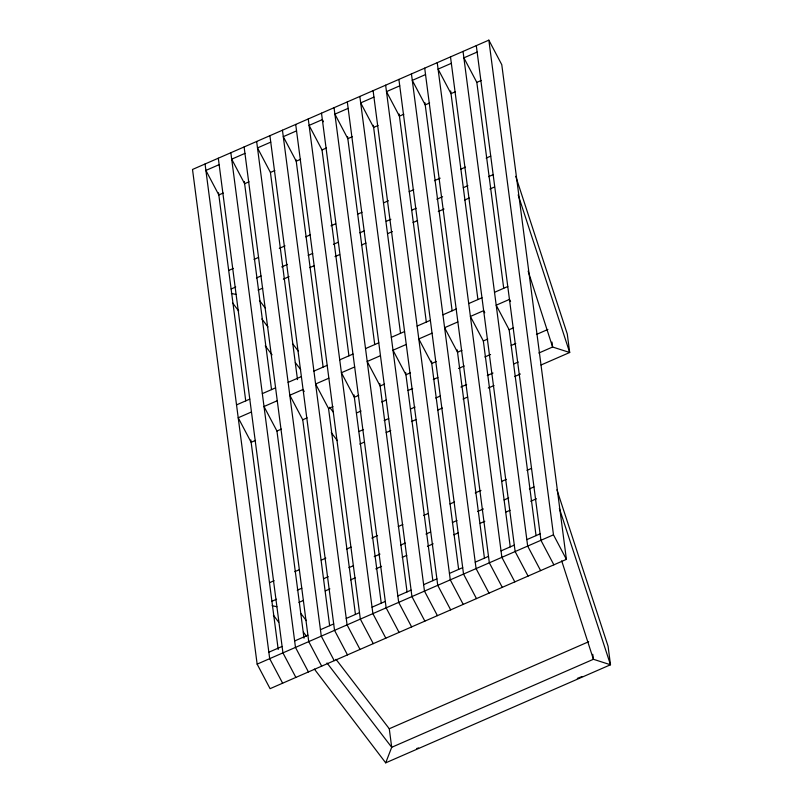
<?xml version="1.0" encoding="UTF-8"?>
<svg xmlns="http://www.w3.org/2000/svg" width="803" height="803" viewBox="0 0 803 803"><rect width="100%" height="100%" fill="white"/><g stroke="black" fill="none" stroke-linecap="round" stroke-linejoin="round"><path stroke-width="1.2" d="M314.374 669.09L385.701 762.85L391.703 747.302L389.274 728.753L336.005 659.313M582.004 676.538L577.327 678.405M488.846 40.15L192.509 169.463L257.141 664.131L270.079 688.673L566.406 559.36L501.775 64.682L488.846 40.15L553.478 534.818L566.406 559.36M219.149 164.645L205.899 170.427L218.828 194.958L223.244 193.031M244.945 153.383L231.696 159.175L244.624 183.706L249.05 181.779M270.752 142.131L257.492 147.913L270.43 172.444L297.491 379.608M296.548 130.869L283.288 136.661L296.227 161.192L300.643 159.265M348.141 108.355L334.891 114.136L347.819 138.668L352.246 136.741M373.947 97.093L360.688 102.884L373.626 127.416L378.042 125.489M399.743 85.841L386.484 91.622L399.422 116.154L403.839 114.227M425.54 74.579L412.29 80.37L425.219 104.902L429.635 102.975M451.336 63.327L438.087 69.108L451.015 93.64L455.442 91.713M477.143 52.065L463.883 57.846L476.821 82.378L503.722 288.307M270.43 172.444L274.847 170.517M348.934 355.849L322.023 149.93L326.44 148.003M476.821 82.378L481.238 80.451M228.725 270.44L233.322 268.433M254.009 259.399L258.606 257.402M279.293 248.368L285.035 245.869M305.722 236.835L310.319 234.827M331.007 225.804L335.604 223.796M357.435 214.271L362.033 212.263M383.864 202.737L388.461 200.73M409.149 191.706L413.746 189.699M434.433 180.675L440.174 178.166M460.862 169.142L465.459 167.134M486.146 158.111L490.743 156.103M231.154 288.99L235.751 286.982M256.438 277.958L261.035 275.951M281.712 266.917L287.464 264.418M308.151 255.384L312.748 253.387M333.426 244.353L338.023 242.345M359.864 232.82L364.462 230.812M386.293 221.287L390.89 219.279M411.578 210.256L416.165 208.248M436.852 199.224L442.604 196.715M463.291 187.691L467.878 185.684M488.565 176.66L493.162 174.652M258.124 290.154L262.711 288.147M283.369 279.133L289.1 276.634M309.757 267.62L314.354 265.612M335.002 256.599L339.599 254.601M361.4 245.086L365.987 243.078M387.789 233.563L392.376 231.565M413.033 222.551L417.62 220.544M438.277 211.53L444.019 209.031M464.676 200.017L469.263 198.01M489.92 188.996L494.507 186.999M236.524 404.883L249.783 399.101M262.33 393.631L275.58 387.839M288.126 382.369L301.386 376.587M313.923 371.106L327.182 365.325M339.719 359.854L352.979 354.063M365.526 348.592L378.775 342.811M391.322 337.34L404.582 331.549M417.118 326.078L430.378 320.297M442.925 314.816L456.174 309.035M468.721 303.564L481.971 297.772M494.518 292.302L507.777 286.52M251.469 411.979L238.21 417.771L251.148 442.302L255.565 440.375M277.266 400.727L264.006 406.509L276.945 431.04L304.016 638.204M328.859 378.203L315.609 383.995L328.547 408.526L355.448 614.446M354.665 366.951L341.405 372.733L354.344 397.264L358.76 395.337M380.461 355.689L367.202 361.48L380.14 386.012L384.557 384.085M406.258 344.437L393.008 350.218L405.937 374.75L410.363 372.823M432.064 333.175L418.805 338.956L431.743 363.488L436.159 361.561M457.861 321.913L444.601 327.704L457.539 352.236L461.956 350.309M276.945 431.04L281.361 429.113M329.652 625.708L302.741 419.778L307.158 417.851M328.547 408.526L332.964 406.599M510.246 546.903L483.336 340.974L487.752 339.047M536.043 535.641L509.132 329.722L513.559 327.795M356.502 412.983L361.089 410.985M381.716 401.982L386.293 399.984M408.075 390.479L412.662 388.481M433.289 379.478L437.866 377.48M458.503 368.477L464.234 365.977M484.861 356.974L490.593 354.474M511.22 345.471L515.797 343.473M536.434 334.47L547.887 329.471M358.921 431.532L363.508 429.535M384.135 420.531L388.722 418.534M410.494 409.028L415.081 407.031M435.708 398.027L440.295 396.03M460.922 387.026L466.653 384.527M487.28 375.523L493.012 373.024M513.639 364.02L518.226 362.023M538.853 353.019L552.605 347.016L569.688 352.497L567.269 333.948L515.737 176.339M359.814 444.079L364.401 442.082M386.193 432.566L390.78 430.569M411.427 421.565L416.014 419.557M437.806 410.052L442.393 408.044M463.03 399.041L467.617 397.033M488.264 388.03L493.996 385.53M514.643 376.517L520.374 374.017M541.021 365.004L569.688 352.497L518.166 194.888M269.527 582.697L274.124 580.689M294.811 571.666L299.409 569.658M321.24 560.133L325.837 558.125M346.525 549.101L351.122 547.094M371.809 538.07L377.551 535.561M398.238 526.537L402.835 524.53M423.522 515.496L428.119 513.498M449.951 503.963L454.548 501.965M475.235 492.932L480.977 490.422M501.664 481.399L506.261 479.391M526.949 470.367L531.546 468.36M271.956 601.246L276.553 599.239M297.23 590.215L301.828 588.208M323.669 578.682L328.266 576.674M348.944 567.651L353.541 565.643M374.228 556.62L379.98 554.11M400.657 545.086L405.254 543.079M425.941 534.055L430.538 532.048M452.37 522.512L456.967 520.515M477.655 511.481L483.396 508.982M504.083 499.948L508.68 497.94M529.368 488.917L533.965 486.909M298.917 602.411L303.514 600.413M325.315 590.898L329.903 588.89M350.56 579.876L355.147 577.879M375.804 568.865L381.545 566.356M402.193 557.342L406.79 555.345M427.447 546.331L433.178 543.822M453.836 534.808L458.423 532.811M480.224 523.295L484.821 521.288M505.468 512.274L510.066 510.276M530.723 501.263L536.454 498.763M268.844 652.217L282.104 646.435M294.641 640.965L307.9 635.183M320.447 629.703L333.697 623.921M346.244 618.451L359.493 612.659M372.04 607.188L385.299 601.407M397.836 595.926L411.096 590.145M423.643 584.674L436.892 578.893M449.439 573.412L462.689 567.631M475.235 562.16L488.495 556.369M501.032 550.898L514.291 545.117M526.838 539.636L540.088 533.854M257.141 664.131L553.478 534.818M389.274 728.753L588.689 641.727M385.701 762.85L610.491 664.764L608.072 646.204L556.931 489.78M416.767 748.476L418.664 747.974M231.354 293.466L236.082 294.44M272.147 605.723L276.874 606.707M259.429 300.422L265.522 308.362M292.924 344.075L298.244 351.021M261.858 318.972L267.941 326.911M295.343 362.625L300.673 369.571M329.591 407.262L333.396 412.22M300.995 613.683L306.324 620.619M303.414 632.232L306.465 636.197M327.012 662.977L391.703 747.302L593.407 659.283L610.491 664.764L559.35 508.329M232.599 302.972L238.672 310.942M265.231 345.852L272.056 354.836M331.248 432.636L337.32 440.616M273.401 615.228L278.711 622.215M510.578 301.537L509.453 299.399L496.204 305.19L509.132 329.722M484.781 312.789L483.657 310.661L470.397 316.442L483.336 340.974M323.468 121.745L322.344 119.617L309.095 125.398L322.023 149.93M553.869 564.83L540.931 540.299L476.299 45.62M540.61 570.612L527.671 546.08L463.04 51.412M528.063 576.092L515.135 551.551L450.503 56.883M514.813 581.874L501.875 557.342L437.244 62.664M502.266 587.344L489.338 562.813L424.697 68.145M489.017 593.126L476.079 568.594L411.447 73.926M476.47 598.606L463.532 574.075L398.9 79.397M463.211 604.388L450.282 579.856L385.641 85.178M450.674 609.858L437.735 585.327L373.104 90.659M437.414 615.65L424.476 591.108L359.844 96.44M304.186 391.603L303.062 389.465L289.813 395.247L302.741 419.778M424.867 621.12L411.939 596.589L347.308 101.911M411.618 626.902L398.679 602.37L334.048 107.702M399.071 632.383L386.143 607.841L321.501 113.173M385.821 638.164L372.883 613.633L308.252 118.954M373.275 643.635L360.336 619.103L295.705 124.435M360.015 649.416L347.087 624.885L282.445 130.216M347.478 654.897L334.54 630.365L269.908 135.687M334.219 660.678L321.28 636.147L256.649 141.469M321.672 666.149L308.743 641.617L244.112 146.949M308.422 671.94L295.484 647.399L230.852 152.731M295.875 677.411L282.937 652.879L218.306 158.201M282.626 683.192L269.688 658.661L205.056 163.993M528.143 271.093L552.605 347.016L551.962 342.068M561.688 560.815L593.407 659.283L592.765 654.335M450.664 90.92L477.926 299.539M424.938 102.754L452.129 310.821M457.228 349.897L484.44 558.155M399.141 114.006L426.323 322.053M431.432 361.149L458.643 569.417M373.345 125.268L400.526 333.335M405.635 372.411L432.847 580.669M347.548 136.53L374.73 344.567M379.839 383.663L407.051 591.931M354.033 394.925L381.244 603.194M296.036 159.717L323.127 367.081M244.343 181.558L271.534 389.596M218.546 192.82L245.738 400.888M250.837 439.954L278.209 649.466"/></g></svg>
